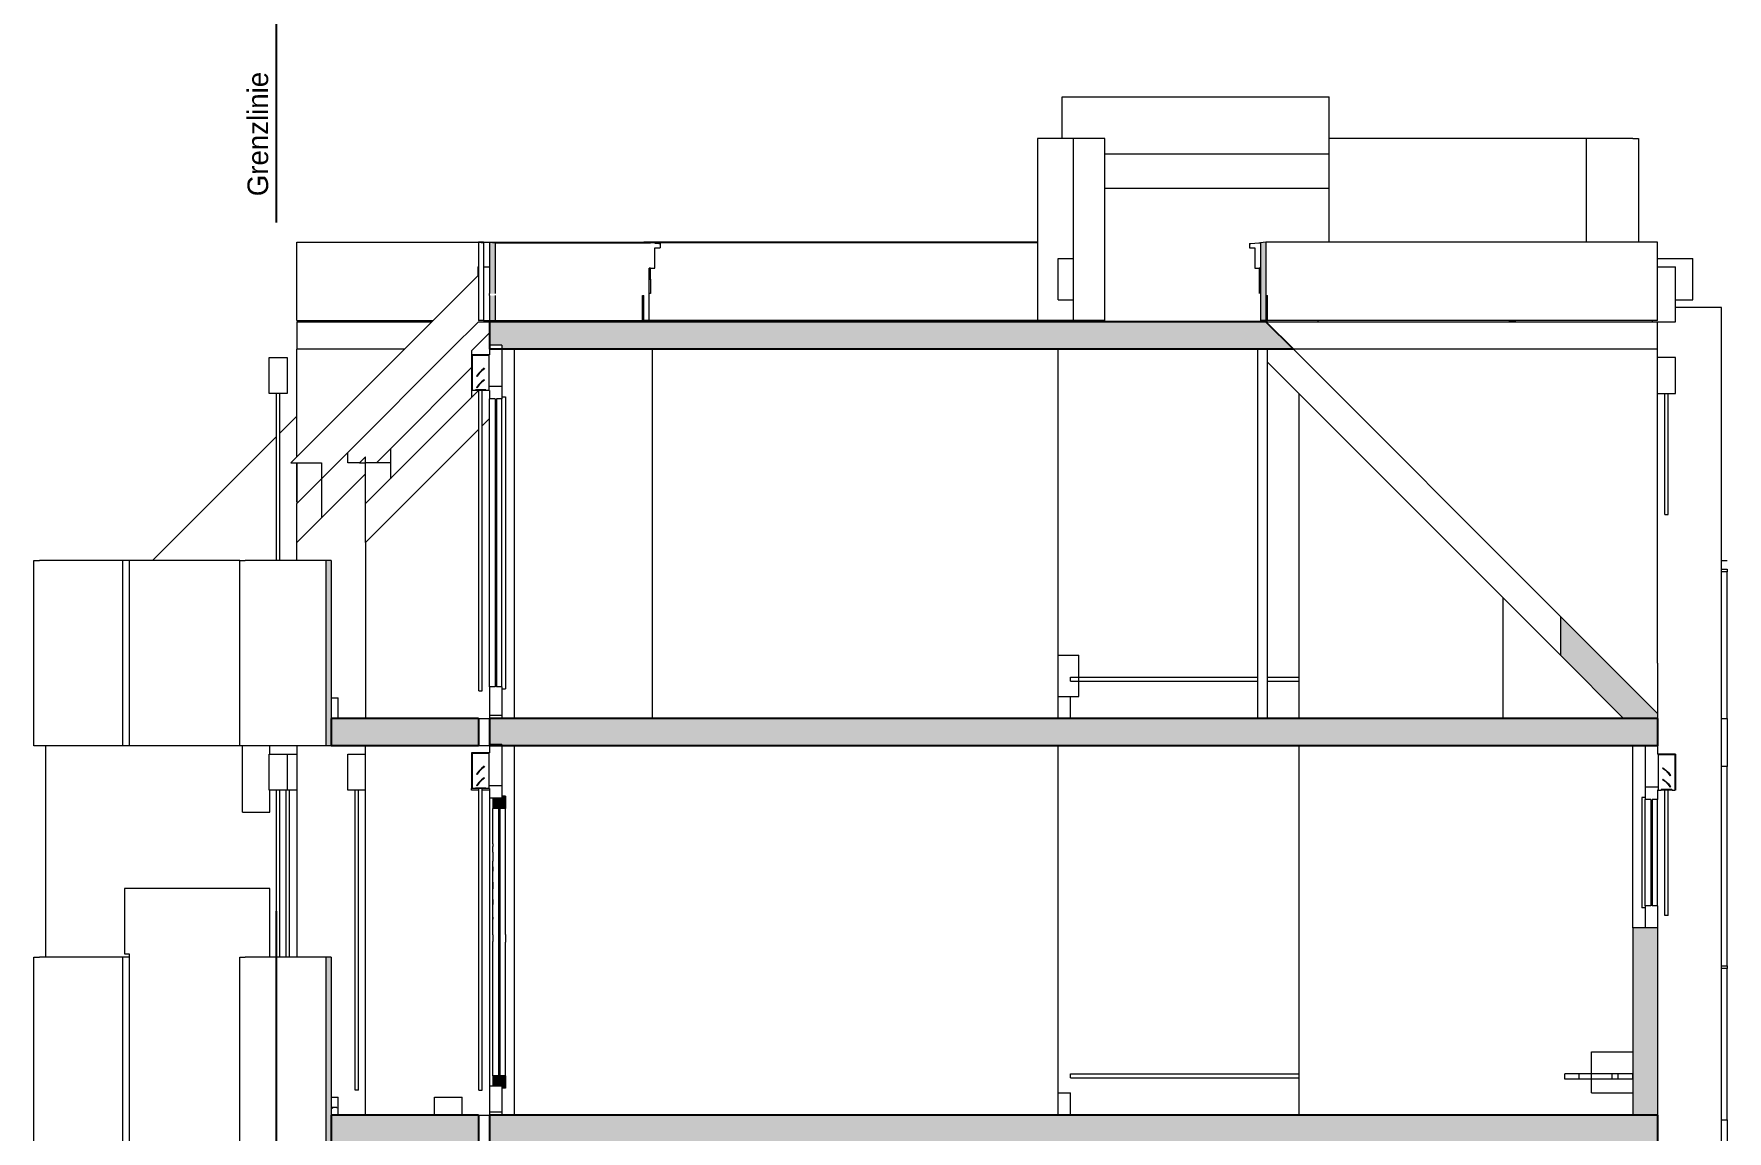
# Model space of a CAD drawing. Header units: metres. Extents: x -35.7 to 3.2, y -7 to 21.9.
# Drawn here: x -33.29 to -20.99, y 2.45 to 10.42 of the extents above; entities that cross this region are included whole.
import ezdxf

# ---------------------------------------------------------------- set-up
doc = ezdxf.new("R2010")
doc.units = ezdxf.units.M
doc.header["$MEASUREMENT"] = 0
doc.linetypes.add('Grenzlinie', pattern=[0.008, 0.003, -0.005])
for name, color, linetype in [('B_Schnitt B Garagenrampe RB_1_110 Wand Aussen', 7, 'Continuous'), ('B_Schnitt B Garagenrampe RB_1_112 Wand Aussen - Schachtwände', 7, 'Continuous'), ('B_Schnitt B Garagenrampe RB_1_120 Wand Innen tragend', 7, 'Continuous'), ('B_Schnitt B Garagenrampe RB_1_140 Brüstung', 7, 'Continuous'), ('B_Schnitt B Garagenrampe RB_1_210 Decke', 7, 'Continuous'), ('B_Schnitt B Garagenrampe RB_1_270 Deckendurchbruchsymbol', 7, 'Continuous'), ('B_Schnitt B Garagenrampe RB_1_310 Dachkonstruktion massiv', 7, 'Continuous'), ('B_Schnitt B Garagenrampe RB_1_430 Aufzug', 7, 'Continuous'), ('B_Schnitt B Garagenrampe RB_1_450 Absturzsicherung', 7, 'Continuous'), ('B_Schnitt B Garagenrampe RB_1_840 Baulinien', 7, 'Continuous'), ('B_Schnitt B Garagenrampe RB_1_Neubau_840 Baulinien', 7, 'Continuous')]:
    doc.layers.add(name, color=color, linetype=linetype)
doc.styles.add('ERSTELLTER_STIL_1', font='')
doc.styles.get('ERSTELLTER_STIL_1').set_extended_font_data('Eurostile')

msp = doc.modelspace()

# ---------------------------------------------------------------- hatches: boundary and pattern name
at = {"layer": 'B_Schnitt B Garagenrampe RB_1_110 Wand Aussen', "linetype": 'Continuous', "lineweight": 0, "true_color": 0x000000}
for points in [[(-21.495, 5.824), (-21.496, 5.825), (-21.496, 5.45), (-21.495, 5.45)], [(-21.495, 3.93), (-21.675, 3.93), (-21.675, 2.57), (-21.495, 2.57)]]:
    msp.add_hatch(color=18, dxfattribs=at).paths.add_polyline_path(points)
at = {"layer": 'B_Schnitt B Garagenrampe RB_1_110 Wand Aussen', "linetype": 'Continuous', "lineweight": 0, "true_color": 0xffffff}
for points in [[(-29.955, 4.87), (-29.955, 4.795), (-29.89, 4.795), (-29.89, 4.87)], [(-29.89, 4.885), (-29.89, 4.795), (-29.865, 4.795), (-29.865, 4.885)], [(-29.955, 2.78), (-29.89, 2.78), (-29.89, 2.855), (-29.955, 2.855)], [(-29.89, 2.765), (-29.865, 2.765), (-29.865, 2.855), (-29.89, 2.855)]]:
    msp.add_hatch(color=7, dxfattribs=at).paths.add_polyline_path(points)
at = {"layer": 'B_Schnitt B Garagenrampe RB_1_140 Brüstung', "linetype": 'Continuous', "lineweight": 0, "true_color": 0x000000}
for points in [[(-29.98, 8.535), (-29.94, 8.535), (-29.94, 8.903), (-29.94, 8.904), (-29.98, 8.907)], [(-24.38, 8.34), (-24.34, 8.34), (-24.34, 8.907), (-24.38, 8.904), (-24.38, 8.535), (-24.38, 8.52)], [(-24.39, 8.72), (-24.39, 8.535), (-24.38, 8.535), (-24.38, 8.72)], [(-29.98, 8.52), (-29.98, 8.34), (-29.94, 8.34), (-29.94, 8.52)], [(-31.13, 6.596), (-31.17, 6.596), (-31.17, 5.25), (-31.13, 5.25)]]:
    msp.add_hatch(color=18, dxfattribs=at).paths.add_polyline_path(points)
at = {"layer": 'B_Schnitt B Garagenrampe RB_1_210 Decke', "linetype": 'Continuous', "lineweight": 0, "true_color": 0x000000}
for points in [[(-24.34, 8.33), (-29.98, 8.33), (-29.98, 8.16), (-29.89, 8.16), (-29.89, 8.13), (-24.14, 8.13)], [(-30.06, 5.25), (-30.06, 5.45), (-31.13, 5.45), (-31.13, 5.25)], [(-29.98, 5.26), (-29.89, 5.26), (-29.89, 5.25), (-21.495, 5.25), (-21.495, 5.45), (-29.98, 5.45)], [(-30.06, 2.37), (-30.06, 2.57), (-31.13, 2.57), (-31.13, 2.37)], [(-29.98, 2.57), (-29.98, 2.37), (-21.495, 2.37), (-21.495, 2.57)]]:
    msp.add_hatch(color=18, dxfattribs=at).paths.add_polyline_path(points)
at = {"layer": 'B_Schnitt B Garagenrampe RB_1_310 Dachkonstruktion massiv', "linetype": 'Continuous', "lineweight": 0, "true_color": 0x000000}
msp.add_hatch(color=18, dxfattribs=at).paths.add_polyline_path([(-21.496, 5.486), (-22.201, 6.191), (-22.201, 5.908), (-21.743, 5.45), (-21.496, 5.45)])
at = {"layer": 'B_Schnitt B Garagenrampe RB_1_450 Absturzsicherung', "linetype": 'Continuous', "lineweight": 0, "true_color": 0x000000}
for points in [[(-31.13, 3.716), (-31.17, 3.716), (-31.17, 2.37), (-31.13, 2.37)], [(-31.12, 2.62), (-31.09, 2.62), (-31.09, 2.625), (-31.12, 2.625)]]:
    msp.add_hatch(color=18, dxfattribs=at).paths.add_polyline_path(points)

# ---------------------------------------------------------------- linework, layer by layer
at = {"layer": 'B_Schnitt B Garagenrampe RB_1_110 Wand Aussen', "color": 7, "linetype": 'Continuous', "lineweight": 18, "ltscale": 1000}
for p, q in [((-25.82, 9.96), (-25.82, 9.963)), ((-25.82, 9.963), (-23.88, 9.963)), ((-23.88, 9.96), (-23.88, 9.963)), ((-25.82, 9.955), (-25.82, 9.96)), ((-25.82, 9.947), (-25.82, 9.955)), ((-25.82, 9.755), (-25.82, 9.947)), ((-23.88, 9.955), (-23.88, 9.96)), ((-23.88, 9.947), (-23.88, 9.955)), ((-23.88, 9.755), (-23.88, 9.947)), ((-25.82, 9.74), (-25.82, 9.755)), ((-25.82, 9.66), (-25.82, 9.74)), ((-23.88, 9.74), (-23.88, 9.755)), ((-23.88, 9.55), (-23.88, 9.74)), ((-30.065, 8.664), (-31.01, 7.719)), ((-30.065, 8.73), (-30.06, 8.73)), ((-30.065, 8.73), (-30.065, 8.664)), ((-30.025, 8.73), (-29.98, 8.73)), ((-21.495, 8.73), (-21.365, 8.73)), ((-21.365, 8.33), (-21.365, 8.73)), ((-21.03, 8.434), (-21.365, 8.434)), ((-21.03, 8.431), (-21.03, 8.434)), ((-21.03, 8.43), (-21.03, 8.431)), ((-21.03, 8.428), (-21.03, 8.43)), ((-21.03, 8.42), (-21.03, 8.428)), ((-21.03, 5.45), (-21.03, 8.42)), ((-30.26, 8.13), (-30.06, 8.33)), ((-29.98, 8.249), (-30.11, 8.119)), ((-30.06, 8.33), (-29.98, 8.33)), ((-29.889, 8.34), (-29.899, 8.33)), ((-28.86, 8.34), (-28.865, 8.34)), ((-28.86, 8.33), (-28.86, 8.34)), ((-23.96, 8.33), (-23.96, 8.34)), ((-22.015, 8.34), (-23.92, 8.34)), ((-22.57, 8.34), (-22.57, 8.335)), ((-22.53, 8.335), (-22.57, 8.335)), ((-22.57, 8.33), (-22.57, 8.335)), ((-22.53, 8.34), (-22.53, 8.335)), ((-22.53, 8.335), (-22.53, 8.33)), ((-21.535, 8.34), (-21.635, 8.34)), ((-21.535, 8.34), (-21.535, 8.33)), ((-21.495, 8.33), (-21.365, 8.33)), ((-31.38, 7.349), (-31.38, 8.13)), ((-31.01, 7.38), (-30.26, 8.13)), ((-30.11, 8.119), (-30.11, 8.09)), ((-29.8, 8.13), (-29.8, 5.45)), ((-28.799, 8.13), (-28.799, 5.45)), ((-24.401, 8.13), (-24.401, 5.45)), ((-22.353, 8.13), (-24.14, 8.13)), ((-21.495, 8.13), (-22.353, 8.13)), ((-21.495, 5.85), (-21.495, 8.13)), ((-24.33, 5.45), (-24.33, 8.037)), ((-30.11, 7.83), (-30.11, 7.78)), ((-24.1, 7.807), (-24.1, 5.45)), ((-31.503, 7.522), (-31.38, 7.644)), ((-31.01, 7.719), (-31.424, 7.305)), ((-31.38, 7.349), (-31.38, 7.644)), ((-32.428, 6.596), (-31.528, 7.497)), ((-31.01, 7.305), (-31.01, 7.38)), ((-30.7, 7.407), (-30.802, 7.305)), ((-31.424, 7.305), (-31.2, 7.305)), ((-31.38, 7.305), (-31.38, 7.01)), ((-31.38, 7.022), (-31.38, 7.305)), ((-31.2, 7.305), (-31.2, 7.19)), ((-30.924, 7.305), (-31.01, 7.305)), ((-30.88, 7.349), (-30.924, 7.305)), ((-30.924, 7.305), (-30.88, 7.305)), ((-30.88, 7.305), (-30.88, 7.349)), ((-30.7, 7.305), (-30.88, 7.305)), ((-30.88, 7.01), (-30.88, 7.305)), ((-30.7, 7.305), (-30.7, 7.19)), ((-31.2, 7.19), (-31.2, 6.907)), ((-31.38, 6.596), (-31.38, 6.727)), ((-30.88, 6.727), (-30.88, 5.45)), ((-22.62, 6.327), (-22.62, 5.45)), ((-21.495, 5.85), (-21.496, 5.85)), ((-21.496, 5.85), (-21.496, 5.825)), ((-21.496, 5.825), (-21.496, 5.486)), ((-21.496, 5.825), (-21.495, 5.824)), ((-21.495, 5.85), (-21.495, 5.824)), ((-21.495, 5.824), (-21.495, 5.45)), ((-30.06, 5.45), (-29.98, 5.45)), ((-21.496, 5.486), (-21.496, 5.45)), ((-21.03, 2.57), (-21.03, 5.45)), ((-33.205, 5.25), (-33.205, 3.716)), ((-31.38, 5.25), (-31.38, 5.23)), ((-31.38, 5.23), (-31.38, 4.255)), ((-30.88, 2.57), (-30.88, 5.25)), ((-29.98, 5.25), (-30.06, 5.25)), ((-29.8, 5.25), (-29.8, 2.57)), ((-24.1, 5.25), (-24.1, 2.57)), ((-21.675, 3.93), (-21.675, 5.25)), ((-31.38, 4.255), (-31.38, 4.24)), ((-31.38, 4.24), (-31.38, 4.216)), ((-31.38, 4.216), (-31.38, 3.716)), ((-21.675, 3.93), (-21.675, 2.57)), ((-21.495, 3.93), (-21.495, 2.57)), ((-30.06, 2.57), (-29.98, 2.57)), ((-21.03, -0.65), (-21.03, 2.57))]:
    msp.add_line(p, q, dxfattribs=at)
at = {"layer": 'B_Schnitt B Garagenrampe RB_1_110 Wand Aussen', "color": 7, "linetype": 'Continuous', "lineweight": 13, "ltscale": 1000}
for p, q in [((-29.89, 8.16), (-29.98, 8.16)), ((-29.98, 8.13), (-29.98, 8.09)), ((-29.89, 8.16), (-29.89, 7.77)), ((-31.58, 7.81), (-31.58, 8.07)), ((-31.58, 8.07), (-31.45, 8.07)), ((-31.45, 8.07), (-31.45, 7.81)), ((-30.11, 8.09), (-30.11, 7.83)), ((-29.98, 8.09), (-30.11, 8.09)), ((-30.105, 8.085), (-30.105, 7.83)), ((-29.985, 8.085), (-30.105, 8.085)), ((-29.985, 8.085), (-29.985, 7.83)), ((-21.365, 8.07), (-21.495, 8.07)), ((-21.365, 7.81), (-21.365, 8.07)), ((-30.074, 7.935), (-30.072, 7.933)), ((-30.018, 7.992), (-30.016, 7.989)), ((-30.018, 7.909), (-30.016, 7.907)), ((-31.575, 7.81), (-31.58, 7.81)), ((-31.528, 7.81), (-31.575, 7.81)), ((-31.503, 7.81), (-31.528, 7.81)), ((-31.528, 6.596), (-31.528, 7.81)), ((-31.455, 7.81), (-31.503, 7.81)), ((-31.503, 6.596), (-31.503, 7.81)), ((-31.45, 7.81), (-31.455, 7.81)), ((-30.105, 7.83), (-30.11, 7.83)), ((-30.085, 7.83), (-30.105, 7.83)), ((-30.085, 7.831), (-30.085, 7.83)), ((-30.083, 7.831), (-30.085, 7.831)), ((-30.005, 7.83), (-30.085, 7.83)), ((-30.083, 7.835), (-30.083, 7.831)), ((-30.006, 7.835), (-30.083, 7.835)), ((-30.074, 7.853), (-30.072, 7.851)), ((-30.058, 5.65), (-30.058, 7.83)), ((-30.033, 5.65), (-30.033, 7.83)), ((-30.006, 7.835), (-30.006, 7.831)), ((-30.005, 7.831), (-30.006, 7.831)), ((-30.005, 7.831), (-30.005, 7.83)), ((-29.985, 7.83), (-30.005, 7.83)), ((-29.98, 7.83), (-29.985, 7.83)), ((-29.89, 7.86), (-29.98, 7.86)), ((-29.98, 7.83), (-29.98, 7.77)), ((-29.98, 5.68), (-29.98, 7.77)), ((-29.94, 7.77), (-29.98, 7.77)), ((-29.94, 7.77), (-29.94, 5.68)), ((-29.93, 7.77), (-29.93, 5.68)), ((-29.89, 7.77), (-29.93, 7.77)), ((-29.89, 7.785), (-29.865, 7.785)), ((-29.89, 5.68), (-29.89, 7.77)), ((-29.865, 7.785), (-29.865, 5.665)), ((-21.495, 7.81), (-21.49, 7.81)), ((-21.49, 7.81), (-21.442, 7.81)), ((-21.442, 7.81), (-21.418, 7.81)), ((-21.442, 6.93), (-21.442, 7.81)), ((-21.418, 7.81), (-21.37, 7.81)), ((-21.418, 6.93), (-21.418, 7.81)), ((-21.37, 7.81), (-21.365, 7.81)), ((-21.442, 6.93), (-21.418, 6.93)), ((-29.98, 5.68), (-29.98, 5.45)), ((-29.94, 5.68), (-29.98, 5.68)), ((-29.89, 5.68), (-29.93, 5.68)), ((-29.89, 5.68), (-29.89, 5.45)), ((-29.89, 5.665), (-29.865, 5.665)), ((-30.058, 5.65), (-30.033, 5.65)), ((-29.89, 5.47), (-29.98, 5.47)), ((-31.58, 4.93), (-31.58, 5.19)), ((-31.58, 5.19), (-31.45, 5.19)), ((-31.45, 5.19), (-31.45, 4.93)), ((-31.45, 5.19), (-31.38, 5.19)), ((-31.01, 4.93), (-31.01, 5.19)), ((-31.01, 5.19), (-30.88, 5.19)), ((-30.11, 5.2), (-30.11, 4.94)), ((-29.98, 5.2), (-30.11, 5.2)), ((-30.105, 5.195), (-30.105, 4.94)), ((-29.985, 5.195), (-30.105, 5.195)), ((-29.985, 5.195), (-29.985, 4.94)), ((-29.89, 5.26), (-29.98, 5.26)), ((-29.98, 5.25), (-29.98, 5.2)), ((-21.585, 5.25), (-21.585, 4.86)), ((-21.495, 5.25), (-21.495, 5.19)), ((-21.365, 5.19), (-21.495, 5.19)), ((-21.49, 5.185), (-21.49, 4.93)), ((-21.37, 5.185), (-21.49, 5.185)), ((-21.37, 5.185), (-21.37, 4.93)), ((-21.365, 5.19), (-21.365, 4.93)), ((-30.074, 5.045), (-30.072, 5.043)), ((-30.018, 5.102), (-30.016, 5.099)), ((-21.457, 5.092), (-21.459, 5.089)), ((-31.575, 4.93), (-31.58, 4.93)), ((-31.528, 4.93), (-31.575, 4.93)), ((-31.503, 4.93), (-31.528, 4.93)), ((-31.528, 3.716), (-31.528, 4.93)), ((-31.455, 4.93), (-31.503, 4.93)), ((-31.503, 3.716), (-31.503, 4.93)), ((-31.457, 3.716), (-31.457, 4.93)), ((-31.45, 4.93), (-31.455, 4.93)), ((-31.432, 4.93), (-31.45, 4.93)), ((-31.385, 4.93), (-31.432, 4.93)), ((-31.432, 3.716), (-31.432, 4.93)), ((-31.38, 4.93), (-31.385, 4.93)), ((-31.005, 4.93), (-31.01, 4.93)), ((-30.957, 4.93), (-31.005, 4.93)), ((-30.932, 4.93), (-30.957, 4.93)), ((-30.957, 2.75), (-30.957, 4.93)), ((-30.885, 4.93), (-30.932, 4.93)), ((-30.932, 2.75), (-30.932, 4.93)), ((-30.88, 4.93), (-30.885, 4.93)), ((-30.105, 4.94), (-30.11, 4.94)), ((-30.11, 4.93), (-30.11, 4.94)), ((-30.105, 4.93), (-30.11, 4.93)), ((-30.085, 4.94), (-30.105, 4.94)), ((-30.058, 4.93), (-30.105, 4.93)), ((-30.085, 4.942), (-30.085, 4.94)), ((-30.083, 4.942), (-30.085, 4.942)), ((-30.005, 4.94), (-30.085, 4.94)), ((-30.083, 4.944), (-30.083, 4.942)), ((-30.006, 4.944), (-30.083, 4.944)), ((-30.074, 4.963), (-30.072, 4.961)), ((-30.058, 2.75), (-30.058, 4.94)), ((-30.033, 2.75), (-30.033, 4.94)), ((-29.985, 4.93), (-30.033, 4.93)), ((-30.018, 5.019), (-30.016, 5.017)), ((-30.006, 4.944), (-30.006, 4.942)), ((-30.005, 4.942), (-30.006, 4.942)), ((-30.005, 4.942), (-30.005, 4.94)), ((-29.985, 4.94), (-30.005, 4.94)), ((-29.98, 4.94), (-29.985, 4.94)), ((-29.98, 4.93), (-29.985, 4.93)), ((-29.89, 4.96), (-29.98, 4.96)), ((-29.98, 4.94), (-29.98, 4.87)), ((-21.495, 4.95), (-21.585, 4.95)), ((-21.495, 4.93), (-21.495, 4.86)), ((-21.49, 4.93), (-21.495, 4.93)), ((-21.49, 4.93), (-21.47, 4.93)), ((-21.47, 4.932), (-21.47, 4.93)), ((-21.469, 4.932), (-21.47, 4.932)), ((-21.39, 4.93), (-21.47, 4.93)), ((-21.469, 4.934), (-21.469, 4.932)), ((-21.392, 4.934), (-21.469, 4.934)), ((-21.457, 5.009), (-21.459, 5.007)), ((-21.442, 4.02), (-21.442, 4.93)), ((-21.418, 4.02), (-21.418, 4.93)), ((-21.401, 5.035), (-21.403, 5.033)), ((-21.401, 4.953), (-21.403, 4.951)), ((-21.392, 4.934), (-21.392, 4.932)), ((-21.39, 4.932), (-21.392, 4.932)), ((-21.39, 4.932), (-21.39, 4.93)), ((-21.39, 4.93), (-21.37, 4.93)), ((-21.365, 4.93), (-21.37, 4.93)), ((-29.98, 4.87), (-29.98, 2.78)), ((-29.955, 4.87), (-29.955, 4.795)), ((-29.865, 4.885), (-29.89, 4.885)), ((-29.865, 4.885), (-29.865, 4.795)), ((-21.61, 4.875), (-21.61, 4.075)), ((-21.585, 4.875), (-21.61, 4.875)), ((-21.585, 4.09), (-21.585, 4.86)), ((-21.545, 4.86), (-21.585, 4.86)), ((-21.545, 4.86), (-21.545, 4.09)), ((-21.535, 4.86), (-21.535, 4.09)), ((-21.495, 4.86), (-21.535, 4.86)), ((-21.495, 4.09), (-21.495, 4.86)), ((-29.915, 4.795), (-29.915, 2.855)), ((-29.905, 4.795), (-29.905, 2.855)), ((-29.955, 4.597), (-29.955, 4.646)), ((-29.955, 4.479), (-29.955, 4.518)), ((-29.955, 4.213), (-29.955, 4.39)), ((-29.955, 4.085), (-29.955, 4.134)), ((-21.585, 4.075), (-21.61, 4.075)), ((-21.585, 4.09), (-21.585, 3.93)), ((-21.545, 4.09), (-21.585, 4.09)), ((-21.495, 4.09), (-21.535, 4.09)), ((-21.495, 4.09), (-21.495, 3.93)), ((-29.955, 3.957), (-29.955, 4.006)), ((-21.418, 4.02), (-21.442, 4.02)), ((-29.955, 3.573), (-29.955, 3.593)), ((-29.955, 3.447), (-29.955, 3.488)), ((-29.955, 3.342), (-29.955, 3.367)), ((-29.955, 3.236), (-29.955, 3.239)), ((-29.955, 2.934), (-29.955, 3.111)), ((-29.955, 2.855), (-29.955, 2.78)), ((-29.865, 2.855), (-29.865, 2.765)), ((-30.932, 2.75), (-30.957, 2.75)), ((-30.058, 2.75), (-30.033, 2.75)), ((-29.98, 2.78), (-29.98, 2.57)), ((-29.865, 2.765), (-29.89, 2.765)), ((-29.89, 2.59), (-29.98, 2.59))]:
    msp.add_line(p, q, dxfattribs=at)
at = {"layer": 'B_Schnitt B Garagenrampe RB_1_110 Wand Aussen', "color": 8, "linetype": 'Continuous', "lineweight": 0, "ltscale": 1000}
for p, q in [((-29.955, 4.716), (-29.955, 4.795)), ((-29.955, 4.646), (-29.955, 4.716)), ((-29.865, 3.88), (-29.865, 4.795)), ((-29.955, 4.539), (-29.955, 4.597)), ((-29.955, 4.539), (-29.955, 4.519)), ((-29.955, 4.518), (-29.955, 4.519)), ((-29.955, 4.479), (-29.955, 4.414)), ((-29.955, 4.39), (-29.955, 4.414)), ((-29.955, 4.373), (-29.955, 4.341)), ((-29.955, 4.262), (-29.955, 4.341)), ((-29.955, 4.262), (-29.955, 4.213)), ((-29.955, 4.134), (-29.955, 4.213)), ((-29.955, 4.134), (-29.955, 4.098)), ((-29.955, 4.006), (-29.955, 4.085)), ((-29.955, 4.006), (-29.955, 3.992)), ((-29.955, 3.88), (-29.955, 3.957)), ((-29.955, 3.878), (-29.955, 3.88)), ((-29.955, 3.878), (-29.955, 3.829)), ((-29.955, 3.751), (-29.955, 3.829)), ((-29.865, 3.88), (-29.865, 3.825)), ((-29.865, 3.111), (-29.865, 3.825)), ((-29.955, 3.701), (-29.955, 3.751)), ((-29.955, 3.623), (-29.955, 3.701)), ((-29.955, 3.593), (-29.955, 3.623)), ((-29.955, 3.552), (-29.955, 3.573)), ((-29.955, 3.488), (-29.955, 3.552)), ((-29.955, 3.382), (-29.955, 3.447)), ((-29.955, 3.367), (-29.955, 3.382)), ((-29.955, 3.277), (-29.955, 3.342)), ((-29.955, 3.239), (-29.955, 3.277)), ((-29.955, 3.171), (-29.955, 3.236)), ((-29.955, 3.131), (-29.955, 3.171)), ((-29.955, 3.111), (-29.955, 3.131)), ((-29.955, 3.111), (-29.955, 3.111)), ((-29.865, 2.855), (-29.865, 3.111)), ((-29.955, 2.983), (-29.955, 3.062)), ((-29.955, 2.855), (-29.955, 2.934))]:
    msp.add_line(p, q, dxfattribs=at)
at = {"layer": 'B_Schnitt B Garagenrampe RB_1_110 Wand Aussen', "color": 7, "linetype": 'Continuous', "lineweight": 13, "ltscale": 1000, "flags": 128}
for points in [[(-30.018, 7.992), (-30.039, 7.975), (-30.058, 7.956), (-30.074, 7.935)], [(-30.018, 7.909), (-30.039, 7.893), (-30.058, 7.874), (-30.074, 7.853)], [(-30.016, 7.989), (-30.037, 7.973), (-30.055, 7.954), (-30.072, 7.933)], [(-30.016, 7.907), (-30.037, 7.891), (-30.055, 7.872), (-30.072, 7.851)], [(-29.89, 5.26), (-29.89, 4.885), (-29.89, 4.87)], [(-30.018, 5.102), (-30.039, 5.085), (-30.058, 5.066), (-30.074, 5.045)], [(-30.016, 5.099), (-30.037, 5.083), (-30.055, 5.064), (-30.072, 5.043)], [(-21.459, 5.089), (-21.438, 5.073), (-21.42, 5.054), (-21.403, 5.033)], [(-21.457, 5.092), (-21.436, 5.075), (-21.417, 5.056), (-21.401, 5.035)], [(-30.018, 5.019), (-30.039, 5.003), (-30.058, 4.984), (-30.074, 4.963)], [(-30.016, 5.017), (-30.037, 5.001), (-30.055, 4.982), (-30.072, 4.961)], [(-21.459, 5.007), (-21.438, 4.991), (-21.42, 4.972), (-21.403, 4.951)], [(-21.457, 5.009), (-21.436, 4.993), (-21.417, 4.974), (-21.401, 4.953)], [(-29.89, 4.87), (-29.955, 4.87), (-29.98, 4.87)], [(-29.865, 4.795), (-29.89, 4.795), (-29.905, 4.795), (-29.915, 4.795), (-29.955, 4.795)], [(-29.865, 2.855), (-29.89, 2.855), (-29.905, 2.855), (-29.915, 2.855), (-29.955, 2.855)], [(-29.89, 2.78), (-29.955, 2.78), (-29.98, 2.78)], [(-29.89, 2.78), (-29.89, 2.765), (-29.89, 2.57)]]:
    msp.add_lwpolyline(points, dxfattribs=at)
at = {"layer": 'B_Schnitt B Garagenrampe RB_1_110 Wand Aussen', "color": 7, "linetype": 'Continuous', "lineweight": 18, "ltscale": 1000, "flags": 128}
msp.add_lwpolyline([(-21.495, 3.93), (-21.585, 3.93), (-21.675, 3.93)], dxfattribs=at)
at = {"layer": 'B_Schnitt B Garagenrampe RB_1_112 Wand Aussen - Schachtwände', "color": 7, "linetype": 'Continuous', "lineweight": 18, "ltscale": 1000}
for p, q in [((-25.74, 9.66), (-26, 9.66)), ((-26, 9.66), (-26, 8.34)), ((-25.51, 9.66), (-25.74, 9.66)), ((-25.74, 9.66), (-25.74, 8.34)), ((-25.51, 8.34), (-25.51, 9.66)), ((-22.015, 9.66), (-23.88, 9.66)), ((-21.675, 9.66), (-22.015, 9.66)), ((-22.015, 9.66), (-22.015, 8.907)), ((-21.675, 9.66), (-21.635, 9.66)), ((-21.635, 9.66), (-21.635, 8.907)), ((-25.74, 8.34), (-26, 8.34)), ((-25.51, 8.34), (-25.74, 8.34))]:
    msp.add_line(p, q, dxfattribs=at)
at = {"layer": 'B_Schnitt B Garagenrampe RB_1_120 Wand Innen tragend', "color": 7, "linetype": 'Continuous', "lineweight": 18, "ltscale": 1000}
for p, q in [((-25.85, 5.45), (-25.85, 8.13)), ((-30.11, 7.997), (-30.7, 7.407)), ((-30.7, 7.407), (-30.7, 7.305)), ((-25.85, 2.57), (-25.85, 5.25))]:
    msp.add_line(p, q, dxfattribs=at)
at = {"layer": 'B_Schnitt B Garagenrampe RB_1_140 Brüstung', "color": 7, "linetype": 'Continuous', "lineweight": 18, "ltscale": 1000}
for p, q in [((-31.38, 8.907), (-30.06, 8.907)), ((-31.38, 8.904), (-31.38, 8.907)), ((-31.38, 8.903), (-31.38, 8.904)), ((-31.38, 8.9), (-31.38, 8.903)), ((-31.38, 8.898), (-31.38, 8.9)), ((-31.38, 8.866), (-31.38, 8.898)), ((-31.38, 8.864), (-31.38, 8.866)), ((-31.38, 8.535), (-31.38, 8.864)), ((-30.025, 8.907), (-30.06, 8.907)), ((-30.06, 8.907), (-30.06, 8.34)), ((-30.06, 8.907), (-30.025, 8.904)), ((-30.025, 8.907), (-29.98, 8.907)), ((-30.025, 8.907), (-30.025, 8.904)), ((-30.025, 8.904), (-30.025, 8.34)), ((-29.98, 8.907), (-28.86, 8.907)), ((-29.94, 8.904), (-28.82, 8.904)), ((-29.56, 8.907), (-29.56, 8.907)), ((-26, 8.907), (-28.86, 8.907)), ((-28.86, 8.907), (-28.82, 8.904)), ((-28.86, 8.907), (-28.86, 8.907)), ((-26, 8.904), (-28.82, 8.904)), ((-28.82, 8.904), (-28.81, 8.903)), ((-28.82, 8.904), (-28.82, 8.904)), ((-28.78, 8.9), (-28.81, 8.903)), ((-28.81, 8.903), (-28.81, 8.903)), ((-28.78, 8.9), (-28.751, 8.898)), ((-28.78, 8.9), (-28.78, 8.9)), ((-28.78, 8.72), (-28.78, 8.866)), ((-28.78, 8.866), (-28.74, 8.866)), ((-28.751, 8.898), (-28.744, 8.898)), ((-28.744, 8.898), (-28.74, 8.898)), ((-28.74, 8.898), (-28.74, 8.866)), ((-24.46, 8.898), (-24.456, 8.898)), ((-24.46, 8.898), (-24.46, 8.866)), ((-24.46, 8.866), (-24.42, 8.866)), ((-24.456, 8.898), (-24.449, 8.898)), ((-24.449, 8.898), (-24.421, 8.9)), ((-24.42, 8.9), (-24.421, 8.9)), ((-24.42, 8.9), (-24.391, 8.903)), ((-24.42, 8.866), (-24.42, 8.72)), ((-24.391, 8.903), (-24.39, 8.903)), ((-24.39, 8.903), (-24.381, 8.904)), ((-24.381, 8.904), (-24.38, 8.904)), ((-21.495, 8.907), (-24.34, 8.907)), ((-21.495, 8.904), (-21.495, 8.907)), ((-21.495, 8.903), (-21.495, 8.904)), ((-21.495, 8.9), (-21.495, 8.903)), ((-21.495, 8.898), (-21.495, 8.9)), ((-21.495, 8.866), (-21.495, 8.898)), ((-21.495, 8.864), (-21.495, 8.866)), ((-21.495, 8.535), (-21.495, 8.864)), ((-28.82, 8.64), (-28.82, 8.72)), ((-28.81, 8.72), (-28.82, 8.72)), ((-28.82, 8.535), (-28.82, 8.64)), ((-28.82, 8.64), (-28.81, 8.64)), ((-28.81, 8.72), (-28.78, 8.72)), ((-28.81, 8.64), (-28.81, 8.72)), ((-28.81, 8.64), (-28.81, 8.535)), ((-24.42, 8.72), (-24.39, 8.72)), ((-31.38, 8.52), (-31.38, 8.535)), ((-31.38, 8.34), (-31.38, 8.52)), ((-29.98, 8.52), (-29.98, 8.535)), ((-28.87, 8.52), (-28.865, 8.52)), ((-28.87, 8.34), (-28.87, 8.52)), ((-28.865, 8.52), (-28.86, 8.52)), ((-28.86, 8.34), (-28.86, 8.52)), ((-28.82, 8.52), (-28.82, 8.535)), ((-28.81, 8.535), (-28.82, 8.535)), ((-28.82, 8.34), (-28.82, 8.52)), ((-24.34, 8.52), (-24.335, 8.52)), ((-24.335, 8.52), (-24.33, 8.52)), ((-24.33, 8.34), (-24.33, 8.52)), ((-21.495, 8.52), (-21.495, 8.535)), ((-21.495, 8.34), (-21.495, 8.52)), ((-31.38, 8.34), (-30.389, 8.34)), ((-30.025, 8.34), (-30.06, 8.34)), ((-30.025, 8.34), (-29.98, 8.34)), ((-29.98, 8.34), (-28.86, 8.34)), ((-28.87, 8.34), (-28.865, 8.34)), ((-28.865, 8.34), (-28.86, 8.34)), ((-26, 8.34), (-28.86, 8.34)), ((-28.86, 8.34), (-28.82, 8.34)), ((-24.34, 8.34), (-24.335, 8.34)), ((-21.495, 8.34), (-24.34, 8.34)), ((-21.535, 8.34), (-24.34, 8.34)), ((-24.335, 8.34), (-24.33, 8.34)), ((-33.29, 6.596), (-33.25, 6.596)), ((-33.29, 5.25), (-33.29, 6.596)), ((-32.645, 6.596), (-33.25, 6.596)), ((-32.597, 6.596), (-32.645, 6.596)), ((-32.645, 6.596), (-32.645, 5.25)), ((-32.597, 6.596), (-32.597, 5.25)), ((-31.795, 6.596), (-32.597, 6.596)), ((-31.795, 6.596), (-31.755, 6.596)), ((-31.795, 5.25), (-31.795, 6.596)), ((-31.17, 6.596), (-31.755, 6.596)), ((-21.03, 6.596), (-21.005, 6.596)), ((-21.03, 6.596), (-20.99, 6.596)), ((-21.03, 6.534), (-20.99, 6.534)), ((-21.005, 6.596), (-20.99, 6.596)), ((-20.99, 6.596), (-20.99, 6.596)), ((-20.99, 6.534), (-20.99, 6.514)), ((-20.99, 6.514), (-21.03, 6.514)), ((-20.99, 5.45), (-20.99, 6.514)), ((-21.03, 5.45), (-20.99, 5.45)), ((-20.99, 5.45), (-20.99, 5.101)), ((-33.25, 5.25), (-33.29, 5.25)), ((-32.645, 5.25), (-33.25, 5.25)), ((-32.597, 5.25), (-32.645, 5.25)), ((-31.795, 5.25), (-32.597, 5.25)), ((-31.755, 5.25), (-31.795, 5.25)), ((-31.17, 5.25), (-31.755, 5.25)), ((-20.99, 5.101), (-21.03, 5.101)), ((-20.99, 3.654), (-20.99, 5.101)), ((-21.03, 3.654), (-20.99, 3.654)), ((-20.99, 3.634), (-21.03, 3.634)), ((-20.99, 3.654), (-20.99, 3.634)), ((-20.99, 2.536), (-20.99, 3.634)), ((-21.03, 2.536), (-20.99, 2.536)), ((-20.99, 2.536), (-20.99, 2.317))]:
    msp.add_line(p, q, dxfattribs=at)
at = {"layer": 'B_Schnitt B Garagenrampe RB_1_140 Brüstung', "color": 7, "linetype": 'Continuous', "lineweight": 13, "ltscale": 1000}
for p, q in [((-29.98, 8.907), (-29.98, 8.535)), ((-29.98, 8.907), (-29.94, 8.904)), ((-29.94, 8.904), (-29.94, 8.903)), ((-29.94, 8.903), (-29.94, 8.535)), ((-24.34, 8.907), (-24.38, 8.904)), ((-24.38, 8.72), (-24.39, 8.72)), ((-29.98, 8.52), (-29.98, 8.34)), ((-29.94, 8.52), (-29.94, 8.34)), ((-24.38, 8.52), (-24.38, 8.34)), ((-24.34, 8.34), (-24.38, 8.34)), ((-31.17, 6.596), (-31.17, 5.25)), ((-31.13, 6.596), (-31.17, 6.596)), ((-31.13, 5.25), (-31.17, 5.25))]:
    msp.add_line(p, q, dxfattribs=at)
at = {"layer": 'B_Schnitt B Garagenrampe RB_1_140 Brüstung', "color": 7, "linetype": 'Continuous', "lineweight": 13, "ltscale": 1000, "flags": 128}
for points in [[(-24.38, 8.904), (-24.38, 8.72), (-24.38, 8.535), (-24.38, 8.52)], [(-24.34, 8.907), (-24.34, 8.52), (-24.34, 8.34)], [(-24.39, 8.72), (-24.39, 8.62), (-24.39, 8.535)], [(-31.13, 6.596), (-31.13, 5.705), (-31.13, 5.52), (-31.13, 5.505), (-31.13, 5.45)]]:
    msp.add_lwpolyline(points, dxfattribs=at)
at = {"layer": 'B_Schnitt B Garagenrampe RB_1_210 Decke', "color": 7, "linetype": 'Continuous', "lineweight": 18, "ltscale": 1000}
for p, q in [((-25.51, 9.55), (-23.88, 9.55)), ((-23.88, 9.3), (-23.88, 9.55)), ((-25.51, 9.3), (-23.88, 9.3))]:
    msp.add_line(p, q, dxfattribs=at)
at = {"layer": 'B_Schnitt B Garagenrampe RB_1_210 Decke', "color": 7, "linetype": 'Continuous', "lineweight": 13, "ltscale": 1000}
for p, q in [((-31.38, 8.33), (-30.399, 8.33)), ((-31.38, 8.33), (-31.38, 8.13)), ((-24.34, 8.33), (-21.495, 8.33)), ((-21.495, 8.13), (-21.495, 8.33)), ((-30.599, 8.13), (-31.38, 8.13))]:
    msp.add_line(p, q, dxfattribs=at)
at = {"layer": 'B_Schnitt B Garagenrampe RB_1_210 Decke', "color": 7, "linetype": 'Continuous', "lineweight": 25, "ltscale": 1000}
for p, q in [((-24.34, 8.33), (-29.98, 8.33)), ((-24.34, 8.33), (-24.14, 8.13)), ((-24.14, 8.13), (-29.98, 8.13)), ((-31.13, 5.45), (-31.13, 5.25)), ((-30.06, 5.45), (-31.13, 5.45)), ((-30.06, 5.45), (-30.06, 5.25)), ((-21.495, 5.45), (-21.495, 5.25)), ((-30.06, 5.25), (-31.13, 5.25)), ((-31.13, 2.57), (-31.13, 2.37)), ((-30.06, 2.57), (-31.13, 2.57)), ((-30.06, 2.57), (-30.06, 2.37)), ((-29.98, 2.57), (-29.98, 2.37)), ((-21.495, 2.57), (-21.675, 2.57)), ((-21.495, 2.57), (-21.495, 2.37))]:
    msp.add_line(p, q, dxfattribs=at)
at = {"layer": 'B_Schnitt B Garagenrampe RB_1_210 Decke', "color": 7, "linetype": 'Continuous', "lineweight": 25, "ltscale": 1000, "flags": 128}
for points in [[(-29.98, 8.33), (-29.98, 8.16), (-29.98, 8.13)], [(-29.98, 5.45), (-29.98, 5.26), (-29.98, 5.25)], [(-21.743, 5.45), (-29.89, 5.45), (-29.98, 5.45)], [(-21.495, 5.45), (-21.496, 5.45), (-21.743, 5.45)], [(-21.495, 5.25), (-21.585, 5.25), (-29.98, 5.25)], [(-21.675, 2.57), (-29.89, 2.57), (-29.98, 2.57)]]:
    msp.add_lwpolyline(points, dxfattribs=at)
at = {"layer": 'B_Schnitt B Garagenrampe RB_1_270 Deckendurchbruchsymbol', "color": 7, "linetype": 'Continuous', "lineweight": 13, "ltscale": 1000}
for p, q in [((-25.85, 8.79), (-25.74, 8.79)), ((-25.85, 8.49), (-25.85, 8.79)), ((-21.495, 8.79), (-21.24, 8.79)), ((-21.24, 8.49), (-21.24, 8.79)), ((-25.85, 8.49), (-25.74, 8.49)), ((-21.365, 8.49), (-21.24, 8.49)), ((-25.85, 5.91), (-25.7, 5.91)), ((-25.7, 5.61), (-25.7, 5.91)), ((-31.13, 5.6), (-31.08, 5.6)), ((-31.08, 5.45), (-31.08, 5.6)), ((-25.85, 5.61), (-25.7, 5.61)), ((-25.76, 5.45), (-25.76, 5.61)), ((-31.775, 4.77), (-31.775, 5.25)), ((-31.575, 5.19), (-31.575, 5.25)), ((-31.575, 4.77), (-31.575, 4.93)), ((-31.775, 4.77), (-31.575, 4.77)), ((-21.975, 3.03), (-21.675, 3.03)), ((-21.975, 2.73), (-21.975, 3.03)), ((-25.85, 2.73), (-25.76, 2.73)), ((-25.76, 2.57), (-25.76, 2.73)), ((-21.975, 2.73), (-21.675, 2.73)), ((-31.13, 2.7), (-31.08, 2.7)), ((-31.08, 2.57), (-31.08, 2.7)), ((-30.38, 2.7), (-30.18, 2.7)), ((-30.38, 2.57), (-30.38, 2.7)), ((-30.18, 2.57), (-30.18, 2.7))]:
    msp.add_line(p, q, dxfattribs=at)
at = {"layer": 'B_Schnitt B Garagenrampe RB_1_270 Deckendurchbruchsymbol', "color": 1, "linetype": 'Continuous', "lineweight": 0, "ltscale": 1000}
for p, q in [((-25.76, 5.75), (-24.401, 5.75)), ((-25.76, 5.72), (-25.76, 5.75)), ((-25.76, 5.72), (-24.401, 5.72)), ((-24.33, 5.75), (-24.1, 5.75)), ((-24.33, 5.72), (-24.1, 5.72)), ((-25.76, 2.87), (-24.1, 2.87)), ((-25.76, 2.84), (-25.76, 2.87)), ((-25.76, 2.84), (-24.1, 2.84)), ((-22.064, 2.87), (-22.17, 2.87)), ((-22.17, 2.83), (-22.17, 2.87)), ((-22.064, 2.83), (-22.17, 2.83)), ((-21.675, 2.87), (-22.064, 2.87)), ((-22.064, 2.83), (-22.064, 2.87)), ((-21.675, 2.83), (-22.064, 2.83)), ((-21.825, 2.83), (-21.825, 2.87)), ((-21.781, 2.83), (-21.781, 2.87)), ((-21.675, 2.87), (-21.675, 2.87)), ((-21.675, 2.83), (-21.675, 2.87)), ((-21.675, 2.83), (-21.675, 2.83))]:
    msp.add_line(p, q, dxfattribs=at)
at = {"layer": 'B_Schnitt B Garagenrampe RB_1_310 Dachkonstruktion massiv', "color": 255, "linetype": 'Continuous', "lineweight": 13, "ltscale": 1000}
for p, q in [((-29.277, 8.33), (-29.56, 8.33)), ((-28.577, 8.33), (-28.86, 8.33)), ((-24.33, 8.037), (-24.33, 8.13)), ((-24.14, 8.13), (-22.201, 6.191)), ((-22.201, 5.908), (-24.33, 8.037)), ((-30.88, 7.01), (-30.06, 7.83)), ((-29.98, 7.627), (-30.033, 7.575)), ((-30.058, 7.55), (-30.88, 6.727)), ((-31.2, 7.19), (-31.01, 7.38)), ((-30.88, 7.227), (-31.38, 6.727)), ((-31.38, 7.01), (-31.2, 7.19)), ((-31.38, 6.727), (-31.38, 7.01)), ((-30.88, 6.727), (-30.88, 7.01)), ((-31.38, 6.727), (-31.38, 6.727))]:
    msp.add_line(p, q, dxfattribs=at)
at = {"layer": 'B_Schnitt B Garagenrampe RB_1_310 Dachkonstruktion massiv', "color": 7, "linetype": 'Continuous', "lineweight": 18, "ltscale": 1000}
for p, q in [((-22.201, 6.191), (-22.201, 5.908)), ((-22.201, 6.191), (-21.496, 5.486)), ((-22.201, 5.908), (-21.743, 5.45))]:
    msp.add_line(p, q, dxfattribs=at)
at = {"layer": 'B_Schnitt B Garagenrampe RB_1_430 Aufzug', "color": 7, "linetype": 'Continuous', "lineweight": 18, "ltscale": 1000}
for p, q in [((-23.88, 8.907), (-23.88, 9.3)), ((-25.82, 8.34), (-25.82, 8.33))]:
    msp.add_line(p, q, dxfattribs=at)
at = {"layer": 'B_Schnitt B Garagenrampe RB_1_450 Absturzsicherung', "color": 7, "linetype": 'Continuous', "lineweight": 18, "ltscale": 1000}
for p, q in [((-31.575, 4.216), (-32.632, 4.216)), ((-32.632, 4.216), (-32.632, 3.74)), ((-31.575, 3.716), (-31.575, 4.216)), ((-33.29, 3.716), (-33.25, 3.716)), ((-33.29, 2.37), (-33.29, 3.716)), ((-32.645, 3.716), (-33.25, 3.716)), ((-32.597, 3.716), (-32.645, 3.716)), ((-32.645, 3.716), (-32.645, 2.37)), ((-32.632, 3.74), (-32.597, 3.74)), ((-32.597, 3.74), (-32.597, 3.716)), ((-32.597, 3.716), (-32.597, 2.37)), ((-31.795, 3.716), (-31.755, 3.716)), ((-31.795, 2.37), (-31.795, 3.716)), ((-31.17, 3.716), (-31.755, 3.716)), ((-31.12, 2.625), (-31.13, 2.625)), ((-31.13, 2.62), (-31.12, 2.62))]:
    msp.add_line(p, q, dxfattribs=at)
at = {"layer": 'B_Schnitt B Garagenrampe RB_1_450 Absturzsicherung', "color": 7, "linetype": 'Continuous', "lineweight": 13, "ltscale": 1000}
for p, q in [((-31.17, 3.716), (-31.17, 2.37)), ((-31.13, 3.716), (-31.17, 3.716)), ((-31.12, 2.625), (-31.12, 2.62)), ((-31.09, 2.625), (-31.12, 2.625)), ((-31.09, 2.625), (-31.09, 2.62))]:
    msp.add_line(p, q, dxfattribs=at)
at = {"layer": 'B_Schnitt B Garagenrampe RB_1_450 Absturzsicherung', "color": 7, "linetype": 'Continuous', "lineweight": 13, "ltscale": 1000, "flags": 128}
msp.add_lwpolyline([(-31.13, 3.716), (-31.13, 2.825), (-31.13, 2.64), (-31.13, 2.625), (-31.13, 2.57)], dxfattribs=at)
at = {"layer": 'B_Schnitt B Garagenrampe RB_1_Neubau_840 Baulinien', "color": 1, "linetype": 'Grenzlinie', "lineweight": 25, "ltscale": 1000, "true_color": 0xfb0106}
msp.add_line((-31.528, -6.95), (-31.528, 21.5), dxfattribs=at)

# ---------------------------------------------------------------- texts
at = {"layer": 'B_Schnitt B Garagenrampe RB_1_840 Baulinien', "color": 1, "linetype": 'Continuous', "lineweight": 13, "true_color": 0xfb0106, "insert": (-31.662, 9.693), "char_height": 0.15, "attachment_point": 5, "rotation": 90, "style": 'ERSTELLTER_STIL_1'}
msp.add_mtext('\\A1;{\\pqc;\\fEurostile|b0|i0|c0|p0;\\W1.000000;Grenzlinie}', dxfattribs=at)

doc.saveas('drawing.dxf')
